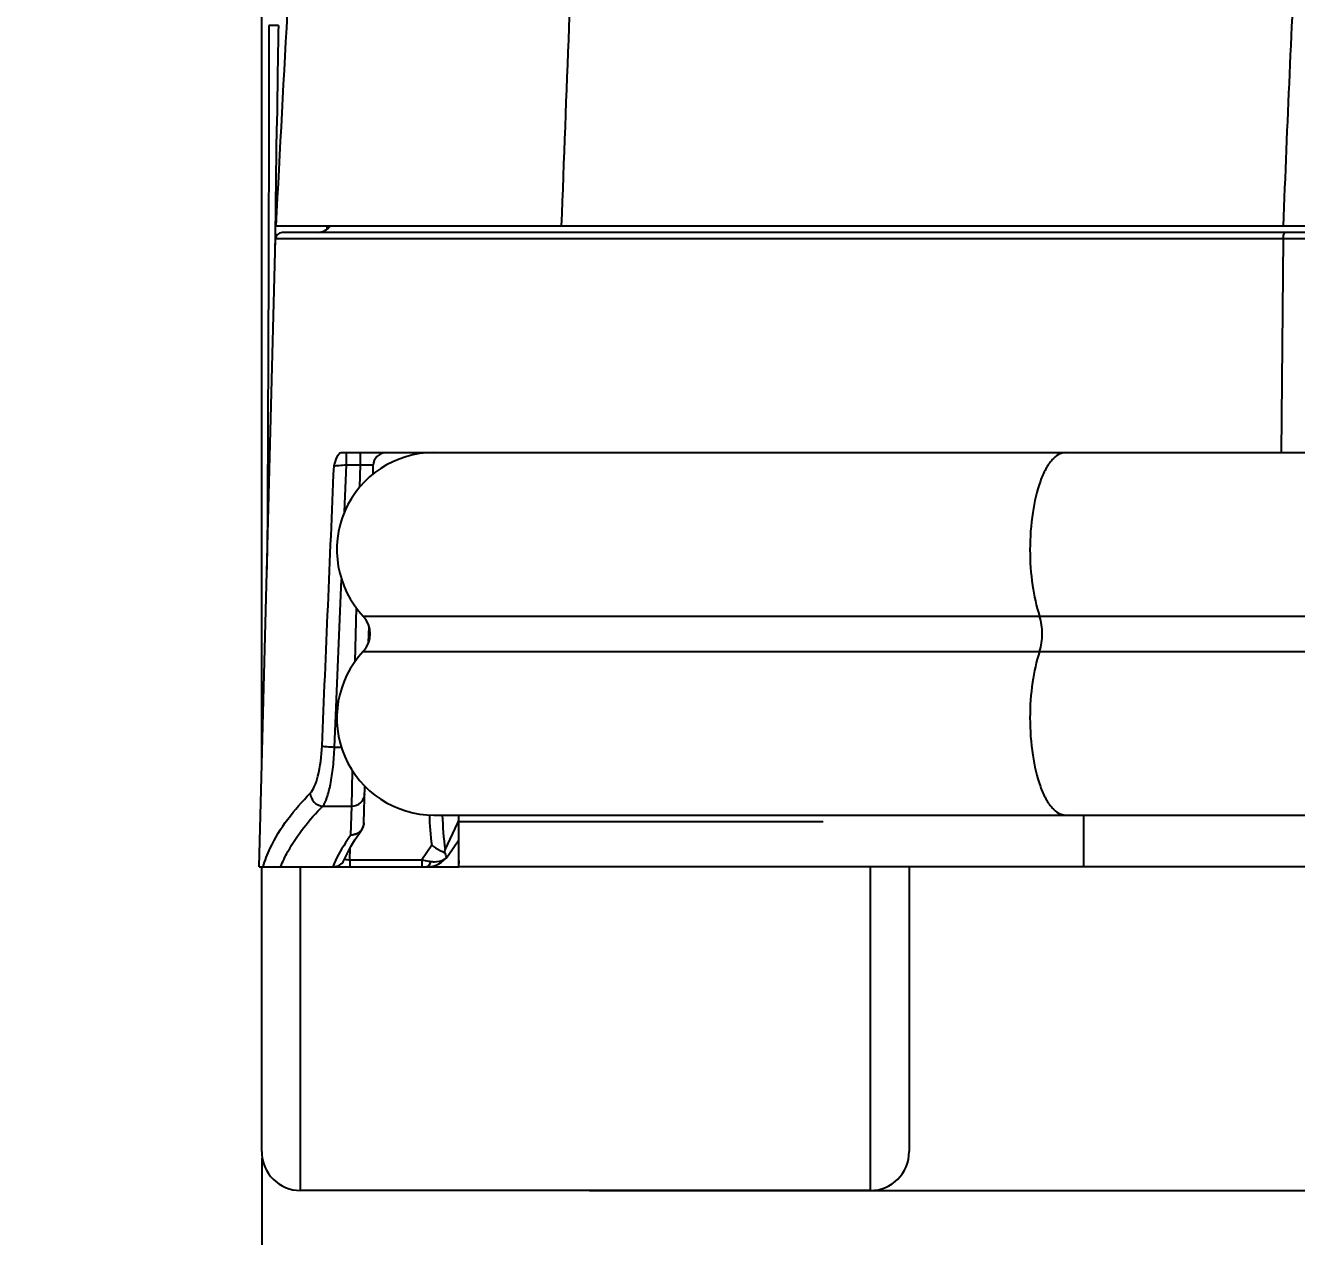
# Model space of a CAD drawing. Header units: millimetres. Extents: x 0 to 5940, y 0 to 4200.
# Drawn here: x 2361.6 to 2459.8, y 2967.3 to 3060.8 of the extents above; entities that cross this region are included whole.
import ezdxf

# ---------------------------------------------------------------- set-up
doc = ezdxf.new("R2010")
doc.units = ezdxf.units.MM
doc.header["$LTSCALE"] = 32.67
doc.header["$PDMODE"] = 3
doc.header["$PDSIZE"] = 8
doc.layers.get('0').update_dxf_attribs({"linetype": 'CONTINUOUS'})
doc.layers.get('Defpoints').update_dxf_attribs({"linetype": 'CONTINUOUS'})
doc.layers.add('00_COMPONENTS', color=7, linetype='CONTINUOUS')
doc.layers.add('02___PRT_ALL_AXES', color=7, linetype='CONTINUOUS')
doc.styles.get("Standard").update_dxf_attribs({"font": 'simfang.ttf'})
doc.dimstyles.get("Standard").update_dxf_attribs({"dimtxt": 3, "dimasz": 3, "dimexe": 2.5, "dimexo": 0.5, "dimtad": 1, "dimdsep": 46, "dimtxsty": 'Standard', "dimblk": '_FILLED', "dimblk1": '_FILLED', "dimblk2": '_FILLED', "dimcen": 0.09, "dimclrt": 3, "dimazin": 2, "dimtol": 1, "dimtp": 0.01, "dimtm": 0.01, "dimtfac": 1, "dimtofl": 0, "dimtmove": 0, "dimatfit": 3, "dimldrblk": '_FILLED', "dimfxl": 1, "dimtolj": 1, "dimarcsym": 0})

# ---------------------------------------------------------------- blocks, each defined once
blk = doc.blocks.new('_FILLED')
at = {"color": 0, "linetype": 'ByBlock'}
blk.add_solid([(0, 0), (-1, 0.1667), (-1, -0.1667)], dxfattribs=at)
blk = doc.blocks.new('*D2')
at = {"color": 4, "lineweight": -2, "transparency": 16777216}
for p, q in [((2379.884, 2973.336), (2379.884, 2854.652)), ((3029.484, 2973.336), (3029.484, 2854.652)), ((2399.884, 2857.152), (2678.345, 2857.152)), ((3009.484, 2857.152), (2731.023, 2857.152))]:
    blk.add_line(p, q, dxfattribs=at)
at = {"layer": 'Defpoints', "color": 0, "transparency": 16777216}
for p in [(2379.884, 2973.836), (3029.484, 2973.836), (3029.484, 2857.152)]:
    blk.add_point(p, dxfattribs=at)
at = {"color": 4, "lineweight": -2, "transparency": 16777216, "xscale": 20, "yscale": 20, "zscale": 20, "rotation": 180}
blk.add_blockref('_FILLED', (2379.884, 2857.152), dxfattribs=at)
at = {"color": 4, "lineweight": -2, "transparency": 16777216, "xscale": 20, "yscale": 20, "zscale": 20}
blk.add_blockref('_FILLED', (3029.484, 2857.152), dxfattribs=at)
at = {"color": 3, "transparency": 16777216, "insert": (2704.684, 2857.152), "char_height": 20, "width": 79.04762, "attachment_point": 5}
blk.add_mtext('\\A1;650', dxfattribs=at)
blk = doc.blocks.new('*D3')
at = {"color": 4, "lineweight": -2, "transparency": 16777216}
for p, q in [((1893.614, 3343.99), (1793.641, 3380.377)), ((1893.614, 2979.678), (1793.641, 2943.291))]:
    blk.add_line(p, q, dxfattribs=at)
for start, end in [(161.800476, 179.043492), (180.956508, 198.199524)]:
    blk.add_arc((2394.084, 3161.834), 636.478, start, end, dxfattribs=at)
at = {"layer": 'Defpoints', "color": 0, "transparency": 16777216}
for p in [(1894.084, 3343.819), (1761.91, 3235.725), (2389.45, 3163.521), (2388.981, 3159.977), (1894.084, 2979.849)]:
    blk.add_point(p, dxfattribs=at)
at = {"color": 4, "lineweight": -2, "transparency": 16777216, "xscale": 20, "yscale": 20, "zscale": 20}
for p, rotation in [((1795.99, 3379.522), 70.90023796242053), ((1795.99, 2944.146), 289.0997620383146)]:
    blk.add_blockref('_FILLED', p, dxfattribs=dict(at, rotation=rotation))
at = {"color": 3, "transparency": 16777216, "insert": (1757.606, 3161.834), "char_height": 20, "attachment_point": 5}
blk.add_mtext('\\A1;40°±0°', dxfattribs=at)
blk = doc.blocks.new('*D8')
at = {"color": 4, "lineweight": -2, "transparency": 16777216}
for p, q in [((2405.184, 3220.752), (3108.866, 3220.752)), ((3106.366, 3200.752), (3106.366, 3106.419)), ((3106.366, 2990.836), (3106.366, 3085.169)), ((2405.184, 2970.836), (3108.866, 2970.836))]:
    blk.add_line(p, q, dxfattribs=at)
at = {"layer": 'Defpoints', "color": 0, "transparency": 16777216}
for p in [(2404.684, 3220.752), (2404.684, 2970.836), (3106.366, 2970.836)]:
    blk.add_point(p, dxfattribs=at)
at = {"color": 4, "lineweight": -2, "transparency": 16777216, "xscale": 20, "yscale": 20, "zscale": 20}
for p, rotation in [((3106.366, 3220.752), 90), ((3106.366, 2970.836), 270)]:
    blk.add_blockref('_FILLED', p, dxfattribs=dict(at, rotation=rotation))
at = {"color": 3, "transparency": 16777216, "insert": (3106.366, 3095.794), "char_height": 20, "attachment_point": 5}
blk.add_mtext('\\A1;250', dxfattribs=at)

msp = doc.modelspace()

# ---------------------------------------------------------------- linework, layer by layer
at = {"color": 4}
for p, q in [((2381.16458, 3060.83603), (2380.43079, 3060.83594)), ((2380.96764, 3045.338), (2380.94717, 3045.33802)), ((2387.71416, 3015.20464), (3021.65343, 3015.20464)), ((2387.71416, 3012.4678), (3021.65343, 3012.4678)), ((2395.10432, 2996.33979), (2395.10432, 2999.83622)), ((2443.37138, 2995.83622), (2443.37138, 2999.83622))]:
    msp.add_line(p, q, dxfattribs=at)
at = {"color": 7}
for p, q in [((2380.96932, 3046.96775), (2381.04847, 3053.08969)), ((2380.95829, 3046.14635), (2380.96932, 3046.96775)), ((2380.94717, 3045.33802), (2380.95829, 3046.14635)), ((2380.9345, 3044.45685), (2380.94717, 3045.33802)), ((2384.93379, 3045.13032), (2384.93379, 3045.33373)), ((2380.89813, 3042.1814), (2380.92113, 3043.58086)), ((2380.92113, 3043.58086), (2380.92388, 3043.75737)), ((2380.92388, 3043.75737), (2380.93188, 3044.28152)), ((2380.93188, 3044.28152), (2380.9345, 3044.45685)), ((2380.89554, 3042.11096), (2380.89676, 3042.18141)), ((2380.89692, 3042.11091), (2380.89813, 3042.1814)), ((2396.78874, 3027.83622), (3012.57885, 3027.83622)), ((2380.33333, 3025.8632), (2380.31431, 3022.8629)), ((2380.43379, 3024.47756), (2380.43379, 3025.8624)), ((2380.31431, 3022.8629), (2380.28561, 3018.81857)), ((2393.18379, 2999.83622), (3016.18379, 2999.83622)), ((2395.10351, 2996.30933), (2395.10351, 2999.83622)), ((2395.10351, 2997.83622), (2395.04743, 2997.83622)), ((2385.68379, 2995.83622), (2386.65399, 2995.83622)), ((2392.62679, 2995.83622), (2395.09124, 2995.83622)), ((2966.7052, 2995.83622), (2442.66238, 2995.83622))]:
    msp.add_line(p, q, dxfattribs=at)
msp.add_lwpolyline([(2380.43079, 3060.83595), (2380.43028, 3058.16089), (2380.42857, 3055.27982), (2380.42556, 3052.36499), (2380.4212, 3049.41975), (2380.4154, 3046.44567), (2380.40811, 3043.4421), (2380.39925, 3040.41038), (2380.38873, 3037.35283), (2380.37644, 3034.26967), (2380.36227, 3031.16217), (2380.34605, 3028.03203), (2380.33333, 3025.8632)], dxfattribs=at)
for centre, radius, start, end in [((4260.40781, 3028.79479), 1879.51637, 179.02319742, 179.25936582), ((2386.25559, 3013.83622), 2, 316.8264489, 43.1735511)]:
    msp.add_arc(centre, radius, start, end, dxfattribs=at)
at = {"color": 4}
for points, knots in [([(2441.9661, 3027.83622), (2441.78102, 3027.83622), (2441.37064, 3027.7125), (2440.8511, 3027.24206), (2440.3864, 3026.53141), (2439.80893, 3025.18978), (2439.34128, 3023.09106), (2439.21763, 3021.29547), (2439.21763, 3020.33622)], [0, 0, 0, 0, 0.06556032, 0.14458936, 0.24381134, 0.36442351, 0.66020936, 1, 1, 1, 1]), ([(2439.21763, 3020.33622), (2439.21763, 3019.4142), (2439.3321, 3017.6792), (2439.69773, 3015.97235), (2439.96168, 3015.20464)], [0, 0, 0, 0, 0.53177754, 1, 1, 1, 1]), ([(2439.96168, 3012.4678), (2439.69773, 3011.70008), (2439.3321, 3009.99324), (2439.21763, 3008.25824), (2439.21763, 3007.33622)], [0, 0, 0, 0, 0.46822246, 1, 1, 1, 1]), ([(2439.21763, 3007.33622), (2439.21763, 3006.37697), (2439.34128, 3004.58137), (2439.80893, 3002.48266), (2440.3864, 3001.14103), (2440.8511, 3000.43038), (2441.37064, 2999.95994), (2441.78102, 2999.83622), (2441.9661, 2999.83622)], [0, 0, 0, 0, 0.33979064, 0.63557649, 0.75618866, 0.85541064, 0.93443968, 1, 1, 1, 1])]:
    msp.add_open_spline(points, degree=3, knots=knots, dxfattribs=at)
msp.add_open_spline([(2439.96168, 3012.4678), (2440.11154, 3012.90367), (2440.20865, 3013.83622), (2440.11154, 3014.76877), (2439.96168, 3015.20464)], degree=3, dxfattribs=at)
at = {"layer": '00_COMPONENTS', "color": 7}
for p, q in [((2379.88379, 3003.47391), (2379.88379, 3147.83619)), ((2383.34093, 3045.33432), (2380.96764, 3045.33443)), ((3027.91361, 3044.83622), (2381.45398, 3044.83622)), ((2673.33294, 3045.33376), (2383.34093, 3045.33432)), ((2379.68379, 2995.83622), (2380.95415, 3044.34931)), ((2386.00584, 3027.83622), (2396.78874, 3027.83622)), ((2388.47823, 3026.17454), (2388.49624, 3026.8624)), ((2388.13746, 3013.16108), (2388.17022, 3014.4122)), ((2387.77272, 2999.23213), (2387.847, 3002.06879)), ((2394.27924, 2996.70955), (2395.10351, 2997.91847)), ((2379.68379, 2995.83622), (2385.38423, 2995.83622)), ((2379.88379, 2973.83625), (2379.88379, 2995.83622)), ((2385.42558, 2995.83622), (2392.62679, 2995.83622)), ((2395.10351, 2996.30933), (2395.09094, 2995.83622)), ((3014.27635, 2995.83622), (2395.09124, 2995.83622)), ((2429.88379, 2995.83622), (2429.88379, 2973.83625)), ((2426.88379, 2970.83622), (2382.88379, 2970.83622))]:
    msp.add_line(p, q, dxfattribs=at)
at = {"layer": '00_COMPONENTS', "color": 4}
for p, q in [((2403.63468, 3061.47946), (2403.60334, 3060.68415)), ((3028.41343, 3044.34931), (2380.95415, 3044.34931)), ((2458.77694, 3044.34931), (2458.62796, 3027.83622)), ((2386.27351, 3023.24826), (2386.42966, 3026.88856)), ((2386.42966, 3026.88856), (2386.42966, 3027.83622)), ((2386.42966, 3026.88856), (2387.49796, 3026.88856)), ((2387.45301, 3025.17227), (2387.49796, 3026.88856)), ((2387.49796, 3026.88856), (2387.49796, 3027.83622)), ((2385.5015, 3005.09365), (2386.0502, 3018.02397)), ((2387.1008, 3011.72195), (2387.20777, 3015.80695)), ((2385.5015, 3005.09365), (2386.02737, 3005.09365)), ((2386.83154, 3000.5257), (2386.88886, 3003.26163)), ((2384.59794, 3000.5257), (2386.83154, 3000.5257)), ((2386.77306, 2998.29238), (2386.83154, 3000.5257)), ((2395.0146, 2999.24335), (2395.10348, 2999.43528)), ((2394.04382, 2997.1528), (2395.0146, 2999.24335)), ((2395.18466, 2999.34931), (2423.25038, 2999.34931)), ((2393.00703, 2997.49948), (2392.24989, 2996.38901)), ((2386.6869, 2996.38901), (2386.71091, 2997.30573)), ((2382.88379, 2970.83622), (2382.88379, 2995.83622)), ((2385.36016, 2995.84686), (2385.35564, 2995.83622)), ((2385.36038, 2995.84685), (2385.35564, 2995.83622)), ((2386.6869, 2996.38901), (2386.6869, 2995.83622)), ((2386.6869, 2996.38901), (2392.24989, 2996.38901)), ((2392.24989, 2996.38901), (2392.24989, 2995.83622)), ((2395.09124, 2995.83622), (2395.10351, 2996.29786)), ((2426.88379, 2995.83622), (2426.88379, 2970.83622))]:
    msp.add_line(p, q, dxfattribs=at)
at = {"layer": '00_COMPONENTS', "color": 7}
for points in [[(2385.13191, 3045.33429), (2385.11569, 3045.30662), (2385.08459, 3045.25978), (2385.0509, 3045.21477), (2385.01473, 3045.17172), (2384.97621, 3045.13077), (2384.93544, 3045.09205), (2384.89256, 3045.05569), (2384.84771, 3045.02179), (2384.80102, 3044.99046), (2384.75264, 3044.96181), (2384.70273, 3044.93593), (2384.65145, 3044.91288), (2384.59896, 3044.89277), (2384.54545, 3044.87564), (2384.49108, 3044.86154), (2384.43598, 3044.85052), (2384.38031, 3044.84261), (2384.32426, 3044.83783)], [(2386.28446, 2996.43097), (2386.37579, 2996.63823), (2386.49888, 2996.8987), (2386.63097, 2997.15867), (2386.77199, 2997.41812), (2386.92186, 2997.677), (2387.0805, 2997.93527), (2387.24782, 2998.19289), (2387.42374, 2998.44981), (2387.5799, 2998.66754)]]:
    msp.add_lwpolyline(points, dxfattribs=at)
for centre, radius, start, end in [((7751.83367, 2765.68825), 5378.14177, 176.64578235, 177.0194458), ((2381.45398, 3044.33622), 0.5, 90, 178.5), ((2384.22592, 3045.83622), 1, 273.2777698, 329.8620251), ((2389.4959, 3026.83622), 1, 93.4964013, 178.5), ((2386.77306, 2999.25831), 1, 323.7873645, 358.4999999), ((2392.62679, 2997.83622), 2, 270, 325.713123), ((2390.2882, 2997.40228), 3.7639, 352.594976, 356.1995381), ((2385.38427, 2996.82147), 0.98525, 270.0013267, 279.8439484), ((2382.88379, 2973.83622), 3, 180, 270), ((2426.88379, 2973.83622), 3, 270, 0)]:
    msp.add_arc(centre, radius, start, end, dxfattribs=at)
at = {"layer": '00_COMPONENTS', "color": 4}
for centre, radius, start, end in [((4537.52868, 2965.42536), 2080.29295, 177.15048161, 177.79865281), ((7796.36989, 2847.62383), 5396.97332, 177.73750423, 177.90056793), ((2413.6767, 3000.27756), 20.85553, 181.1866452, 187.6549044), ((2386.79574, 2999.28395), 0.98608, 308.5167704, 315.0914241), ((2386.61628, 2998.29145), 1.90193, 259.7979081, 265.2437196), ((2386.63996, 2998.56407), 2.17557, 265.2173335, 271.2362549)]:
    msp.add_arc(centre, radius, start, end, dxfattribs=at)
for points, knots in [([(2385.13318, 3045.33413), (2385.05144, 3045.19325), (2384.81423, 3044.94826), (2384.48855, 3044.84719), (2384.32596, 3044.83786)], [0, 0, 0, 0, 0.50003691, 1, 1, 1, 1]), ([(2458.77694, 3044.34931), (2458.77799, 3044.46562), (2458.78788, 3044.6222), (2458.88718, 3044.83622), (2458.94915, 3044.83622)], [0, 0, 0, 0, 0.65239171, 1, 1, 1, 1]), ([(2385.46494, 3026.81004), (2385.58409, 3026.83571), (2385.90759, 3026.85797), (2386.22897, 3026.88001), (2386.42966, 3026.88856)], [0, 0, 0, 0, 0.37763642, 1, 1, 1, 1]), ([(2387.49796, 3026.88856), (2387.62558, 3026.89187), (2387.86064, 3026.89561), (2388.14002, 3026.89455), (2388.31683, 3026.88784), (2388.41354, 3026.88273), (2388.45913, 3026.87444), (2388.49643, 3026.86944), (2388.49624, 3026.8624)], [0, 0, 0, 0, 0.38238462, 0.70617599, 0.83004806, 0.9220106, 0.97888082, 1, 1, 1, 1]), ([(2383.62995, 3001.5178), (2383.7684, 3001.65658), (2384.00202, 3002.09832), (2384.38242, 3003.30718), (2384.50716, 3004.38879), (2384.54035, 3005.17216)], [0, 0, 0, 0, 0.15429031, 0.38287794, 1, 1, 1, 1]), ([(2384.54035, 3005.17216), (2384.6578, 3005.14553), (2384.9805, 3005.1245), (2385.30054, 3005.10211), (2385.5015, 3005.09365)], [0, 0, 0, 0, 0.37450762, 1, 1, 1, 1]), ([(2384.59794, 3000.5257), (2384.74329, 3000.70931), (2384.97106, 3001.27109), (2385.22589, 3002.28548), (2385.41718, 3003.6072), (2385.4841, 3004.57819), (2385.5015, 3005.09365)], [0, 0, 0, 0, 0.14958447, 0.37850461, 0.67056201, 1, 1, 1, 1]), ([(2379.98863, 2995.83622), (2380.13339, 2996.32693), (2380.95061, 2998.44711), (2382.39271, 3000.27764), (2383.62995, 3001.5178)], [0, 0, 0, 0, 0.22603798, 1, 1, 1, 1]), ([(2383.62995, 3001.5178), (2383.63966, 3001.27132), (2383.85815, 3000.77235), (2384.3514, 3000.54204), (2384.59794, 3000.5257)], [0, 0, 0, 0, 0.49958833, 1, 1, 1, 1]), ([(2386.83154, 3000.5257), (2387.08141, 3000.52526), (2387.59718, 3000.7157), (2387.82482, 3001.22164), (2387.8312, 3001.46544)], [0, 0, 0, 0, 0.5060549, 1, 1, 1, 1]), ([(2381.33446, 2995.83622), (2381.50062, 2996.24108), (2382.33648, 2997.96483), (2383.56117, 2999.47796), (2384.59794, 3000.5257)], [0, 0, 0, 0, 0.22892964, 1, 1, 1, 1]), ([(2387.57989, 2998.66752), (2387.49045, 2998.54537), (2387.2419, 2998.34222), (2386.9274, 2998.28481), (2386.77306, 2998.29238)], [0, 0, 0, 0, 0.49489414, 1, 1, 1, 1]), ([(2386.77306, 2998.29238), (2386.62723, 2998.0932), (2386.08946, 2997.31916), (2385.6324, 2996.4871), (2385.36016, 2995.84686)], [0, 0, 0, 0, 0.26189874, 1, 1, 1, 1]), ([(2392.24989, 2996.38901), (2392.41723, 2996.35053), (2392.63845, 2996.30457), (2392.86109, 2996.26676), (2392.91452, 2996.25822)], [0, 0, 0, 0, 0.76040007, 1, 1, 1, 1]), ([(2392.91452, 2996.25822), (2392.88748, 2996.14996), (2392.84172, 2995.98367), (2392.69238, 2995.83622), (2392.62679, 2995.83622)], [0, 0, 0, 0, 0.62981109, 1, 1, 1, 1]), ([(2392.91452, 2996.25822), (2393.01317, 2996.24248), (2393.36942, 2996.20921), (2393.74574, 2996.28385), (2393.96743, 2996.41762)], [0, 0, 0, 0, 0.27840827, 1, 1, 1, 1])]:
    msp.add_open_spline(points, degree=3, knots=knots, dxfattribs=at)
at = {"layer": '00_COMPONENTS', "color": 7}
for points, knots in [([(2385.46494, 3026.81004), (2385.5379, 3027.04307), (2385.64031, 3027.37088), (2385.81206, 3027.72003), (2385.94539, 3027.83622), (2386.00584, 3027.83622)], [0, 0, 0, 0, 0.61361506, 0.84807614, 1, 1, 1, 1]), ([(2393.00703, 2997.49948), (2393.10119, 2997.43242), (2393.42705, 2997.21706), (2393.78043, 2997.04969), (2394.02067, 2996.91719)], [0, 0, 0, 0, 0.29644164, 1, 1, 1, 1]), ([(2385.55272, 2995.85073), (2385.71116, 2995.87824), (2386.01892, 2996.01479), (2386.22151, 2996.28342), (2386.28446, 2996.43097)], [0, 0, 0, 0, 0.50061103, 1, 1, 1, 1]), ([(2394.14607, 2996.55321), (2394.14591, 2996.55003), (2394.15421, 2996.53682), (2394.16236, 2996.55479), (2394.16718, 2996.5606)], [0, 0, 0, 0, 0.29609122, 1, 1, 1, 1])]:
    msp.add_open_spline(points, degree=3, knots=knots, dxfattribs=at)
at = {"layer": '00_COMPONENTS', "color": 4}
for points in [[(2384.54035, 3005.17216), (2384.84587, 3012.3849), (2385.15405, 3019.59753), (2385.46494, 3026.81004)], [(2393.82868, 2999.8362), (2393.85362, 2998.93921), (2393.92232, 2998.04188), (2394.04382, 2997.1528)], [(2387.40982, 2998.51241), (2387.23411, 2998.37255), (2386.99763, 2998.29199), (2386.77306, 2998.29238)], [(2387.68602, 2998.86261), (2387.63907, 2998.76122), (2387.57299, 2998.66693), (2387.49412, 2998.58779)], [(2387.77272, 2999.23213), (2387.76941, 2999.10566), (2387.73918, 2998.97742), (2387.68602, 2998.86261)], [(2393.96743, 2996.41762), (2394.03144, 2996.45624), (2394.09186, 2996.50174), (2394.14607, 2996.55321)]]:
    msp.add_open_spline(points, degree=3, dxfattribs=at)
at = {"layer": '00_COMPONENTS', "color": 7}
for points in [[(2394.1056, 2996.739), (2394.0818, 2996.80034), (2394.05235, 2996.85952), (2394.02067, 2996.91719)], [(2394.13458, 2996.64939), (2394.12705, 2996.67987), (2394.11696, 2996.70974), (2394.1056, 2996.739)], [(2394.14607, 2996.55321), (2394.14771, 2996.58545), (2394.14232, 2996.61804), (2394.13458, 2996.64939)]]:
    msp.add_open_spline(points, degree=3, dxfattribs=at)
at = {"layer": '02___PRT_ALL_AXES', "color": 7}
for centre, start, end in [((2393.18379, 3020.33622), 90, 223.1735511), ((2393.18379, 3007.33622), 136.8264489, 270)]:
    msp.add_arc(centre, 7.5, start, end, dxfattribs=at)

# ---------------------------------------------------------------- dimensions: what is measured, and where the dimension line sits
dim = msp.add_angular_dim_2l(base=(1761.90974, 3235.72451), line1=((2388.9814, 3159.97685), (1894.08379, 2979.84885)), line2=((2389.44953, 3163.5207), (1894.08379, 3343.81908)), dimstyle='Standard', override={"dimtxt": 20, "dimasz": 20, "dimtad": 0, "dimtih": 1, "dimtoh": 1, "dimdec": 4, "dimzin": 0, "dimcen": 5.346, "dimclrd": 4, "dimclre": 4, "dimadec": 0, "dimazin": 0, "dimtdec": 4, "dimtzin": 0})
dim.commit()
dim.dimension.update_dxf_attribs({"geometry": '*D3', "text_midpoint": (1757.60611, 3161.83396)})
dim = msp.add_linear_dim(base=(3106.36603, 2970.83622), p1=(2404.68379, 3220.75153), p2=(2404.68379, 2970.83622), angle=90, text='250', dimstyle='Standard', override={"dimtxt": 20, "dimasz": 20, "dimtad": 0, "dimtih": 1, "dimtoh": 1, "dimdec": 1, "dimzin": 0, "dimcen": 5.346, "dimclrd": 4, "dimclre": 4, "dimadec": 0, "dimazin": 0, "dimtol": 0, "dimtdec": 1, "dimtzin": 0})
dim.commit()
dim.dimension.update_dxf_attribs({"geometry": '*D8', "text_midpoint": (3106.36603, 3095.79388)})
dim = msp.add_linear_dim(base=(3029.48379, 2857.15184), p1=(2379.88379, 2973.83622), p2=(3029.48379, 2973.83622), text='650', dimstyle='Standard', override={"dimtxt": 20, "dimasz": 20, "dimtad": 0, "dimtih": 1, "dimtoh": 1, "dimdec": 1, "dimzin": 0, "dimcen": 5.346, "dimclrd": 4, "dimclre": 4, "dimadec": 0, "dimazin": 0, "dimtol": 0, "dimtdec": 1, "dimtzin": 0})
dim.commit()
dim.dimension.update_dxf_attribs({"geometry": '*D2', "text_midpoint": (2704.68379, 2857.15184)})

doc.saveas('drawing.dxf')
